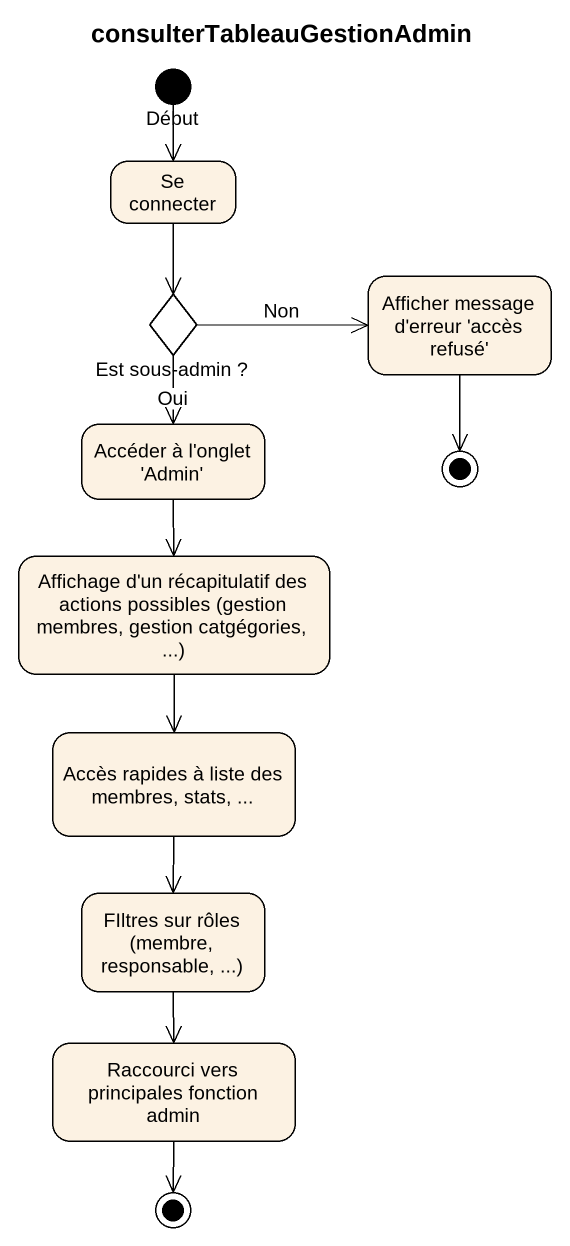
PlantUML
@startuml
title consulterTableauGestionAdmin
hide empty description
state Début <<start>>
state "Se connecter" as Se_connecter
state "Est sous-admin ?" as Est_sous_admin <<choice>>
state "Afficher message d'erreur 'accès refusé'" as Afficher_message_d_erreur
state "Accéder à l'onglet 'Admin'" as Accéder_à_l_onglet_Admin
state final1 <<end>>
state "Affichage d'un récapitulatif des actions possibles (gestion membres, gestion catgégories, ...)" as Affichage_d_un
state "Accès rapides à liste des membres, stats, ..." as Accès_rapides_à_liste_des
state "FIltres sur rôles (membre, responsable, ...)" as FIltres_sur_rôles_membre
state "Raccourci vers principales fonction admin" as Raccourci_vers_principales
state final2 <<end>>
Début --> Se_connecter
Se_connecter --> Est_sous_admin
Est_sous_admin -right-> Afficher_message_d_erreur : Non
Est_sous_admin --> Accéder_à_l_onglet_Admin : Oui
Afficher_message_d_erreur --> final1
Accéder_à_l_onglet_Admin --> Affichage_d_un
Affichage_d_un --> Accès_rapides_à_liste_des
Accès_rapides_à_liste_des --> FIltres_sur_rôles_membre
FIltres_sur_rôles_membre --> Raccourci_vers_principales
Raccourci_vers_principales --> final2
@enduml
